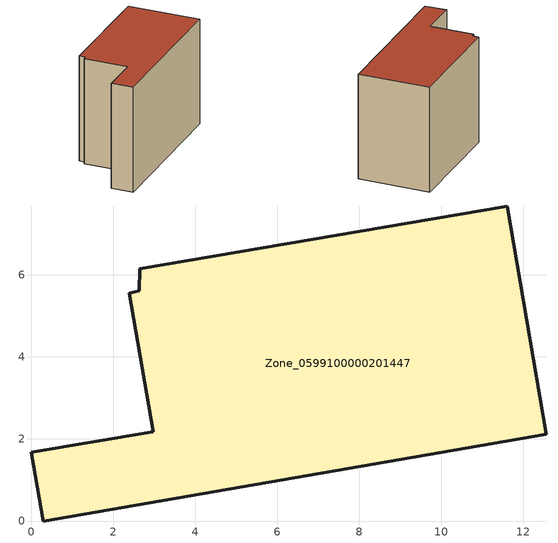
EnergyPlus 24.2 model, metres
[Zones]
Zone_0599100000201447
 floor ground (C_G): 2.64,5.61 2.65,6.15 11.61,7.68 12.57,2.12 0.29,0 0,1.68 2.98,2.18 2.39,5.55 z0
 wall outside (C_F): 12.57,2.12 11.61,7.68 2.65,6.15 2.64,5.61 2.39,5.55 2.98,2.18 0,1.68 0.29,0 12.57,2.12 z0:8.42
 roof outside (C_R): 2.64,5.61 2.39,5.55 2.98,2.18 0,1.68 0.29,0 12.57,2.12 11.61,7.68 2.65,6.15 z8.42
[BUILDING]
Pand.0599100000201447: North Axis=0; Terrain=City; Loads Convergence Tolerance Value=0.04; Temperature Convergence Tolerance Value=0.4; Solar Distribution=FullExterior; Maximum Number of Warmup Days=25; Minimum Number of Warmup Days=1
[Site:Location]
Rotterdam.The.Hague.AP_ZH_NLD Design_Conditions: Latitude=51.96; Longitude=4.45; Time Zone=1; Elevation=-4.5
[SITE:GROUNDTEMPERATURE:BUILDINGSURFACE]
18, 18, 18, 18, 18, 18, 18, 18, 18, 18, 18, 18
[MATERIAL] Thermal Absorptance=0.9; Solar Absorptance=0.7; Visible Absorptance=0.7
Name | Roughness | Thickness | Conductivity | Density | Specific Heat
G.TI.1975-1991 | MediumSmooth | 0.15 | 0.288461 | 540 | 1210
F.TI.1975-1991 | Rough | 0.3 | 0.230769 | 1920 | 840
R.TI.1975-1991 | MediumRough | 0.2 | 0.153846 | 1500 | 1000
[CONSTRUCTION]
C_G: G.TI.1975-1991
C_F: F.TI.1975-1991
C_R: R.TI.1975-1991
[ZONE]
Zone_0599100000201447: Type=1; Multiplier=1; Ceiling Height=Autocalculate; Volume=Autocalculate; Floor Area=autocalculate; Part of Total Floor Area=Yes
[ZONEINFILTRATION:DESIGNFLOWRATE]
Infil_Zone_0599100000201447: Zone or ZoneList or Space or SpaceList=Zone_0599100000201447; Schedule=AlwaysOn; Design Flow Rate Calculation Method=Flow/Area; Flow Rate per Floor Area=0.003; Constant Term Coefficient=1; Temperature Term Coefficient=0; Velocity Term Coefficient=0; Velocity Squared Term Coefficient=0
[HVACTEMPLATE:ZONE:IDEALLOADSAIRSYSTEM]
Zone_0599100000201447: Maximum Heating Supply Air Temperature=50; Minimum Cooling Supply Air Temperature=13; Maximum Heating Supply Air Humidity Ratio=0.0156; Minimum Cooling Supply Air Humidity Ratio=0.0077; Heating Limit=NoLimit; Cooling Limit=NoLimit; Dehumidification Control Type=ConstantSensibleHeatRatio; Cooling Sensible Heat Ratio=0.7; Dehumidification Setpoint=60; Humidification Control Type=None; Humidification Setpoint=30; Outdoor Air Method=None; Outdoor Air Flow Rate per Person=0.00944; Outdoor Air Flow Rate per Zone Floor Area=0; Outdoor Air Flow Rate per Zone=0; Demand Controlled Ventilation Type=None; Outdoor Air Economizer Type=NoEconomizer; Heat Recovery Type=None; Sensible Heat Recovery Effectiveness=0.7; Latent Heat Recovery Effectiveness=0.65
[ZONECONTROL:THERMOSTAT]
ThermostatControl_Zone_0599100000201447: Zone or ZoneList=Zone_0599100000201447; Control Type Schedule=DualSetpointControlType; Control 1=Thermostat_Zone_0599100000201447; Temperature Difference Between Cutout And Setpoint=0
[THERMOSTATSETPOINT:DUALSETPOINT]
Thermostat_Zone_0599100000201447: Heating Setpoint Temperature Schedule=HeatingSetpoint_Zone_0599100000201447; Cooling Setpoint Temperature Schedule=CoolingSetpoint_Zone_0599100000201447
[SCHEDULE:COMPACT]
HeatingSetpoint_Zone_0599100000201447: Through: 12/31, For: AllDays, Until: 24:00, 21
CoolingSetpoint_Zone_0599100000201447: Through: 12/31, For: AllDays, Until: 24:00, 24
DualSetpointControlType: Through: 12/31, For: AllDays, Until: 24:00, 4
AlwaysOn: Through: 12/31, For: AllDays, Until: 24:00, 1
